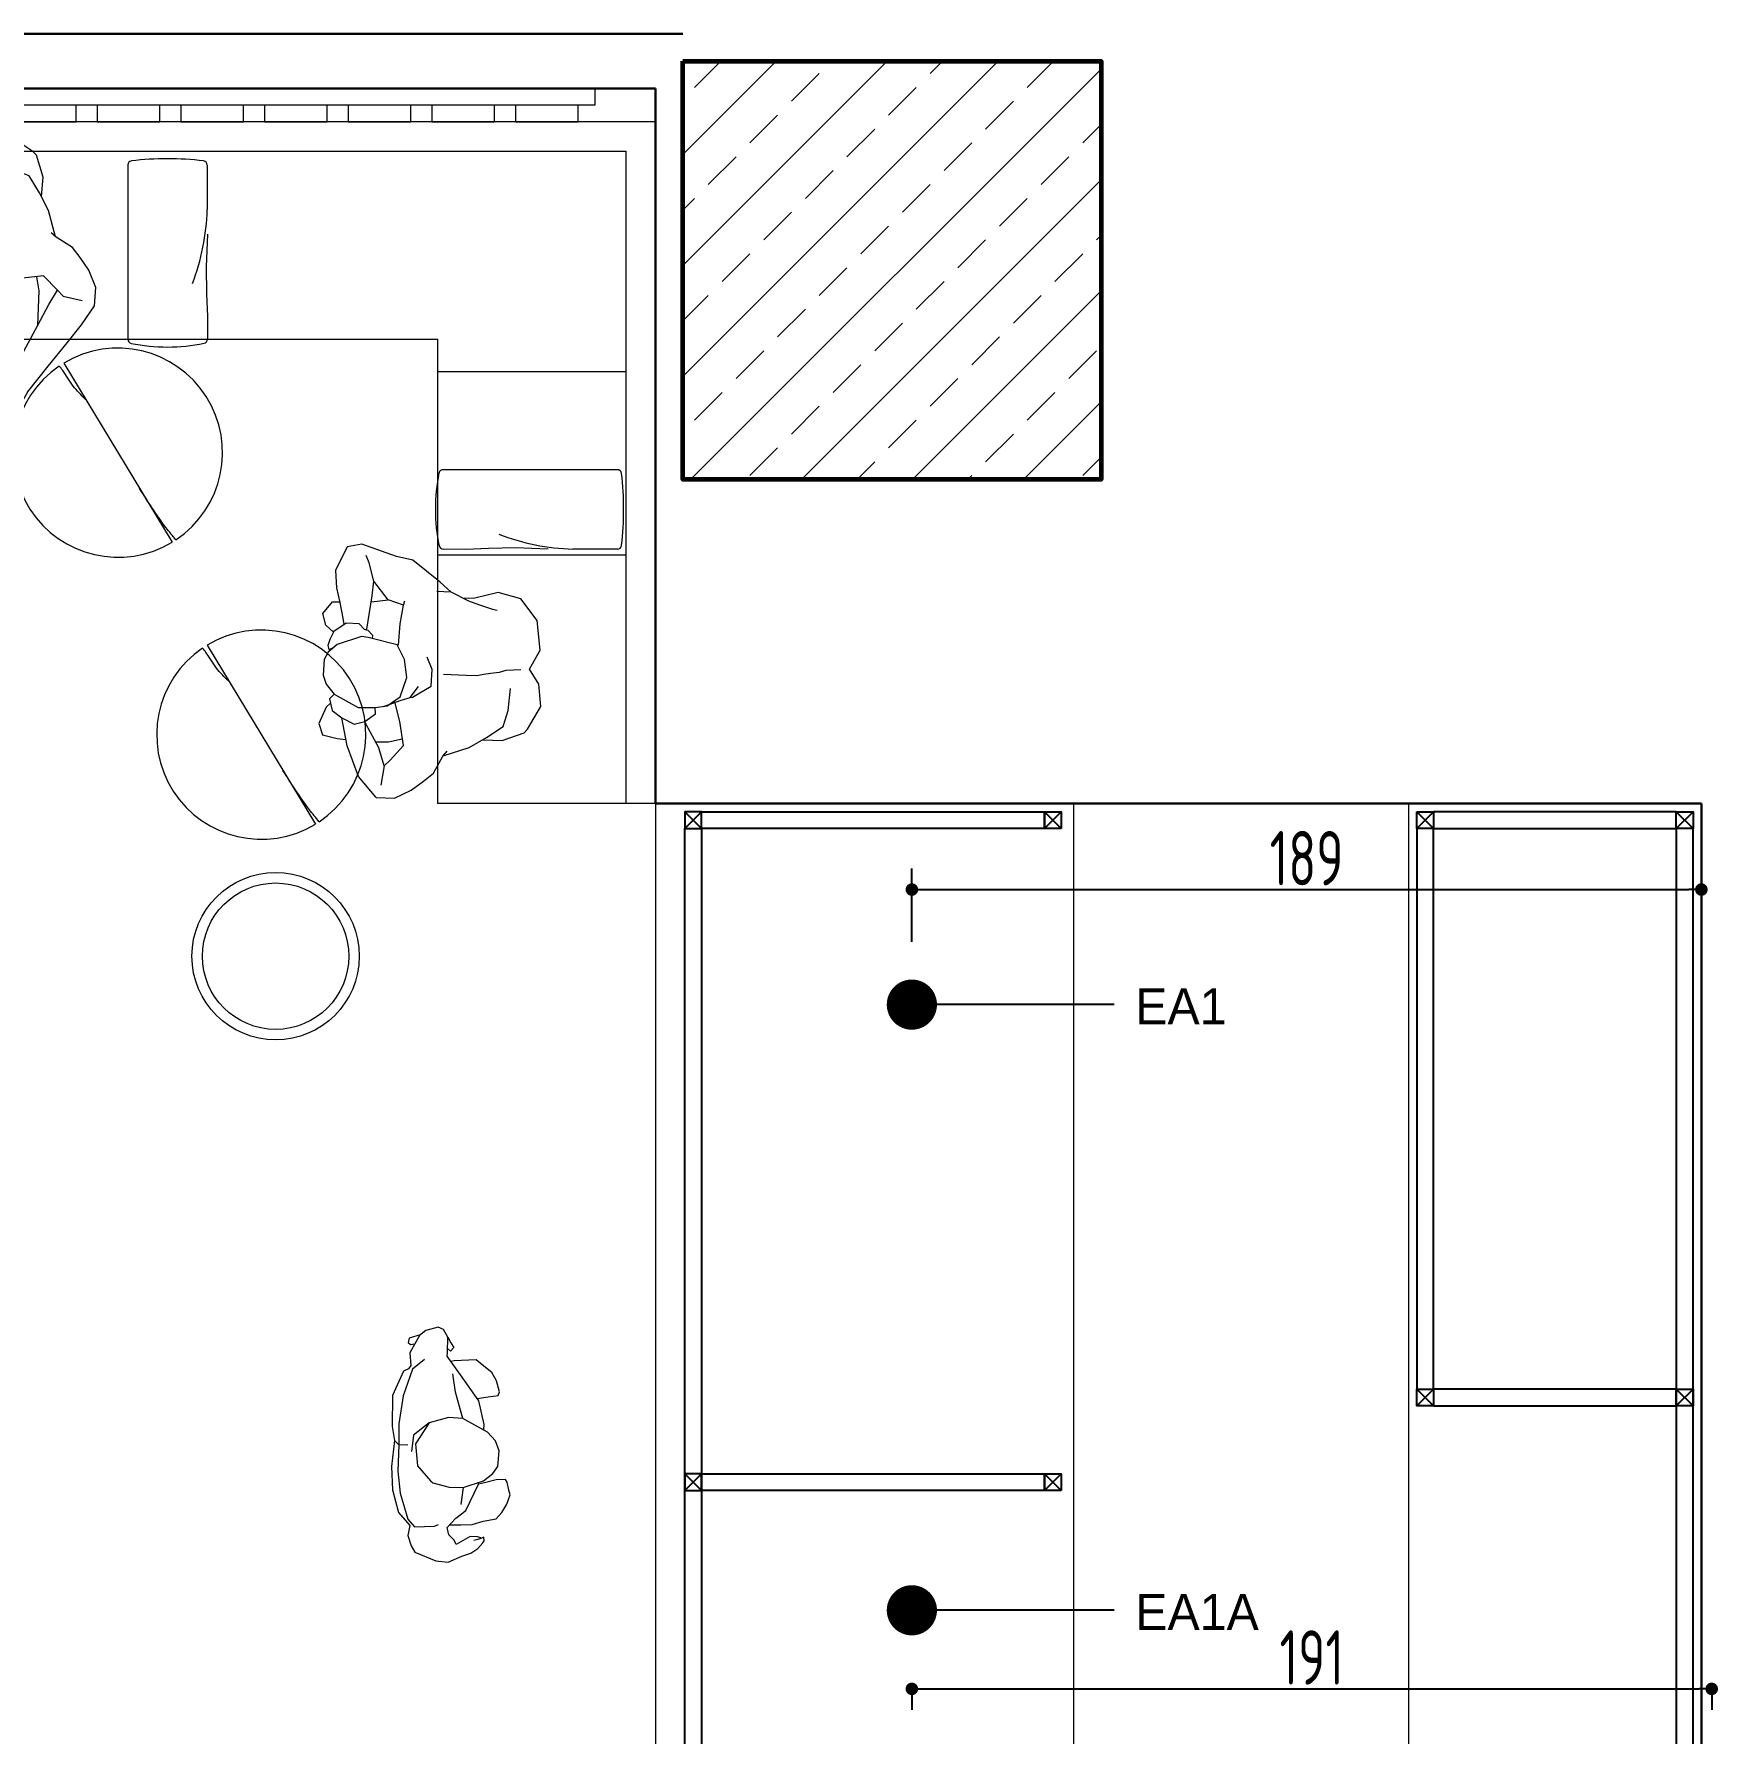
# Model space of a CAD drawing. Header units: millimetres. Extents: x 5429406 to 5440208, y -620941 to -619789.
# Drawn here: x 5439767.9 to 5440170.5, y -620286.6 to -619880.2 of the extents above; entities that cross this region are included whole.
import ezdxf

# ---------------------------------------------------------------- set-up
doc = ezdxf.new("R2010")
doc.units = ezdxf.units.MM
doc.header["$LTSCALE"] = 0.05
doc.header["$PDMODE"] = 3
for name, color, linetype, lineweight in [('A-ALÇIPAN', 30, 'Continuous', 30), ('f_kolon tarama', 252, 'Continuous', 5), ('KOLON', 165, 'Continuous', 60), ('tefriş', 45, 'Continuous', 18)]:
    doc.layers.add(name, color=color, linetype=linetype, lineweight=lineweight)
for name, color, linetype in [('Kıtc-002 Çizgi', 7, 'Continuous'), ('Kıtc-040 Detay', 7, 'Continuous'), ('SIH', 4, 'Continuous'), ('SU', 152, 'Continuous')]:
    doc.layers.add(name, color=color, linetype=linetype)
doc.styles.add('DIM', font='dim', dxfattribs={"width": 0.8})
doc.styles.add('TAKSİM', font='GOTHIC.TTF', dxfattribs={"height": 7})
doc.dimstyles.new('mcv100 OLCU', dxfattribs={"dimtxt": 13, "dimasz": 3, "dimexe": 5, "dimexo": 15, "dimgap": 1, "dimtad": 1, "dimdec": 0, "dimzin": 9, "dimtxsty": 'DIM', "dimblk": 'DOT', "dimcen": 2.5, "dimclrd": 256, "dimclre": 256, "dimclrt": 256, "dimadec": 1, "dimazin": 1, "dimtfac": 1, "dimtdec": 0, "dimtmove": 0, "dimatfit": 3, "dimldrblk": 'DOT', "dimfxl": 1, "dimlwd": -1, "dimlwe": -1, "dimarcsym": 0})

# ---------------------------------------------------------------- blocks, each defined once
blk = doc.blocks.new('A$C7E7D3E18')
at = {"layer": 'SIH', "linetype": 'Continuous', "const_width": 6}
blk.add_lwpolyline([(3, 6, 1), (9, 6, 1)], format="xyb", close=True, dxfattribs=at)
blk = doc.blocks.new('cfcfcfcfc')
for p, q in [((220720.27, -32185.76), (220725.95, -32182.87)), ((220725.95, -32182.87), (220733.39, -32182.48)), ((220733.39, -32182.48), (220736.78, -32182.96)), ((220736.78, -32182.96), (220742.96, -32181.97)), ((220737.82, -32183.94), (220736.78, -32182.96)), ((220742.96, -32181.97), (220748.54, -32182.02)), ((220748.54, -32182.02), (220753.96, -32183.21)), ((220719.01, -32187.54), (220719.73, -32186.97)), ((220719.73, -32186.97), (220720.27, -32185.76)), ((220719.9, -32187.92), (220726.13, -32185.4)), ((220726.13, -32185.4), (220732.82, -32184.14)), ((220732.82, -32184.14), (220737.82, -32183.94)), ((220735.63, -32187.55), (220739.53, -32186.9)), ((220737.82, -32183.94), (220744.06, -32183.48)), ((220738.01, -32186.09), (220737.82, -32183.94)), ((220744.06, -32183.48), (220749.41, -32183.76)), ((220749.41, -32183.76), (220755.68, -32185.37)), ((220753.96, -32183.21), (220757.21, -32185.81)), ((220755.68, -32185.37), (220757.54, -32186.92)), ((220757.21, -32185.81), (220759.54, -32185.27)), ((220757.54, -32186.92), (220757.57, -32191.65)), ((220759.54, -32185.27), (220762.03, -32185.97)), ((220762.03, -32185.97), (220763.6, -32186.72)), ((220763.6, -32186.72), (220765.87, -32191.71)), ((220710.72, -32191.49), (220711.86, -32189.91)), ((220711.76, -32190.05), (220712.42, -32187.41)), ((220711.86, -32189.91), (220715.91, -32187.4)), ((220712.42, -32187.41), (220713.48, -32187.12)), ((220713.48, -32187.12), (220713.95, -32187.65)), ((220713.95, -32187.65), (220713.87, -32188.64)), ((220715.91, -32187.4), (220719.01, -32187.54)), ((220717.66, -32190.89), (220719.9, -32187.92)), ((220732.82, -32191.37), (220735.63, -32187.55)), ((220732.82, -32191.37), (220737.74, -32187.9)), ((220737.74, -32187.9), (220743.03, -32188.23)), ((220743.03, -32188.23), (220746.69, -32191.13)), ((220710.04, -32194.43), (220710.72, -32191.49)), ((220710.72, -32195.72), (220710.04, -32194.43)), ((220731.79, -32196.08), (220732.82, -32191.37)), ((220746.69, -32191.13), (220747.21, -32191.69)), ((220747.21, -32191.69), (220748.4, -32195.57)), ((220758, -32194.72), (220755.84, -32196.85)), ((220757.57, -32191.65), (220757.22, -32192.69)), ((220759.79, -32195.03), (220758, -32194.72)), ((220761.12, -32196.22), (220759.79, -32195.03)), ((220766.29, -32194.64), (220765.03, -32197.92)), ((220765.87, -32191.71), (220766.29, -32194.64)), ((220712.55, -32196.65), (220710.72, -32195.72)), ((220716.24, -32196.41), (220712.55, -32196.65)), ((220712.55, -32196.65), (220713.95, -32197.3)), ((220713.95, -32197.3), (220715.1, -32198.01)), ((220715.1, -32198.01), (220715.89, -32197.13)), ((220715.89, -32197.13), (220715.25, -32196.46)), ((220717.13, -32196.35), (220716.24, -32196.41)), ((220721.71, -32199.36), (220717.13, -32196.35)), ((220718.27, -32203.17), (220718.29, -32197.97)), ((220718.29, -32197.97), (220718.43, -32197.21)), ((220725.8, -32197.99), (220721.34, -32197.51)), ((220732.12, -32199.48), (220725.8, -32197.99)), ((220732.12, -32199.48), (220731.79, -32196.08)), ((220748.63, -32198.89), (220747.18, -32203.81)), ((220748.4, -32195.57), (220748.63, -32198.89)), ((220748.63, -32198.89), (220752.64, -32198.19)), ((220755.84, -32196.85), (220754.1, -32199.32)), ((220757.37, -32195.35), (220757.51, -32198.02)), ((220757.51, -32198.02), (220757.57, -32200.7)), ((220760.41, -32200.14), (220762.16, -32196.71)), ((220762.16, -32196.71), (220761.12, -32196.22)), ((220765.03, -32197.92), (220764.41, -32200.08)), ((220719.53, -32204.62), (220718.27, -32203.17)), ((220728.05, -32203.45), (220721.71, -32199.36)), ((220727.48, -32203.09), (220727.17, -32205.71)), ((220735.6, -32205.2), (220732.12, -32199.48)), ((220747.99, -32202.58), (220747.52, -32202.65)), ((220747.73, -32204.04), (220747.99, -32202.58)), ((220754.1, -32199.32), (220747.99, -32202.58)), ((220757.57, -32200.7), (220756.86, -32203.33)), ((220760.56, -32201.83), (220760.41, -32200.14)), ((220760.79, -32202.66), (220760.56, -32201.83)), ((220760.68, -32203.4), (220760.79, -32203.02)), ((220760.79, -32203.02), (220761.2, -32201.95)), ((220761.2, -32201.95), (220761.39, -32200.94)), ((220762.05, -32203.07), (220761.57, -32203.4)), ((220763.35, -32201.83), (220762.05, -32203.07)), ((220764.41, -32200.08), (220763.35, -32201.83)), ((220721.43, -32206.8), (220719.53, -32204.62)), ((220723.43, -32207.88), (220721.43, -32206.8)), ((220727.17, -32205.71), (220726.94, -32208.16)), ((220733.77, -32204.54), (220728.05, -32203.45)), ((220735.09, -32204.35), (220733.77, -32204.54)), ((220737.75, -32207.08), (220735.6, -32205.2)), ((220740.21, -32207.84), (220737.75, -32207.08)), ((220743.91, -32207.34), (220740.21, -32207.84)), ((220745.57, -32206.15), (220743.91, -32207.34)), ((220747.18, -32203.81), (220745.57, -32206.15)), ((220747.09, -32206.86), (220747.73, -32204.04)), ((220747.11, -32209.07), (220747.09, -32206.86)), ((220756.39, -32206.48), (220754.96, -32207.88)), ((220756.86, -32203.33), (220756.39, -32206.48)), ((220761.57, -32203.4), (220760.68, -32203.4)), ((220726.08, -32208.45), (220723.43, -32207.88)), ((220726.94, -32208.16), (220726.08, -32208.45)), ((220747.74, -32209.48), (220747.11, -32209.07)), ((220749.72, -32209.8), (220747.74, -32209.48)), ((220750.82, -32210.02), (220749.72, -32209.8)), ((220752.98, -32209.19), (220750.82, -32210.02)), ((220754.96, -32207.88), (220752.98, -32209.19))]:
    blk.add_line(p, q)
blk = doc.blocks.new('insanplanoturan2')
for p, q in [((-4.35, 28), (-8.09, 30.21)), ((-1.54, 25.72), (-5.35, 20.45)), ((-3.59, 26.87), (-4.35, 28)), ((1.11, 27.39), (-1.54, 25.72)), ((3.27, 27.84), (1.11, 27.39)), ((7, 27.12), (3.27, 27.84)), ((8.63, 26), (7, 27.12)), ((10.14, 23.59), (8.63, 26)), ((10.17, 25.88), (9.26, 25.73)), ((9.26, 25.73), (9.56, 24.52)), ((11.6, 25.19), (10.17, 25.88)), ((13.37, 24.07), (11.6, 25.19)), ((13.24, 24.16), (15.05, 25.76)), ((15.05, 25.76), (17.91, 26.13)), ((17.91, 26.13), (20.4, 23.48)), ((-5.35, 20.45), (-5.85, 16.43)), ((11.39, 17.65), (10.14, 23.59)), ((14.98, 20.87), (13.37, 24.07)), ((14.48, 17.79), (14.98, 20.87)), ((16.27, 21.48), (14.74, 21.5)), ((14.98, 20.87), (14.98, 20.87)), ((20.07, 21.81), (16.27, 21.48)), ((23.66, 22.17), (20.07, 21.81)), ((20.4, 23.48), (20.2, 21.81)), ((27.76, 21.89), (23.66, 22.17)), ((33.11, 18.44), (27.76, 21.89)), ((-27.28, 18.74), (-27.93, 14.41)), ((-27.28, 18.74), (-27.28, 18.74)), ((-19.98, 15.91), (-24.48, 17.29)), ((-14.03, 17.26), (-14.37, 14.2)), ((-5.85, 16.43), (-5.83, 13.53)), ((10.99, 16.09), (11.39, 17.65)), ((12.59, 15.84), (12.97, 16.66)), ((12.97, 16.66), (14.48, 17.79)), ((33.27, 14.87), (33.11, 18.44)), ((-27.93, 14.41), (-26.55, 10.2)), ((-18.79, 14.34), (-19.98, 15.91)), ((-15.71, 10.73), (-18.79, 14.34)), ((-14.37, 14.2), (-14.05, 10.87)), ((-5.85, 14.49), (-5.54, 12.71)), ((-5.83, 13.53), (-4.08, 10.14)), ((-5.54, 12.71), (-4.92, 10.26)), ((8.41, 9.37), (10.99, 16.09)), ((11.39, 14.95), (10.64, 15.16)), ((11.39, 14.95), (12.59, 15.84)), ((12.94, 16.13), (20.72, 13.88)), ((19.31, 14.28), (19.29, 10.2)), ((19.29, 10.2), (24.16, 13.11)), ((20.72, 13.88), (24.16, 13.11)), ((24.16, 13.11), (28.65, 13.7)), ((28.65, 13.7), (30.45, 14.23)), ((29.4, 7.03), (33.27, 14.87)), ((-26.55, 10.2), (-24.71, 6.99)), ((-15.71, 10.73), (-9.91, 10.95)), ((-9.91, 10.95), (-5.08, 11.6)), ((-4.92, 10.26), (-4.51, 7.82)), ((-4.08, 10.14), (0.35, 8.04)), ((4.73, 8.08), (8.41, 9.37)), ((8.28, 9.05), (13.28, 8.1)), ((17.61, 6.77), (19.29, 10.2)), ((-24.71, 6.99), (-23.11, 4.46)), ((-23.11, 4.46), (-19.37, 1.75)), ((-4.51, 7.82), (-2.1, 5.49)), ((-4.51, 7.82), (-4.46, 7.27)), ((-4.46, 7.27), (-2.36, 2.53)), ((0.35, 8.04), (4.73, 8.08)), ((13.28, 8.1), (17.61, 6.77)), ((17.61, 6.77), (18.58, 6.35)), ((28.03, 3.22), (29.4, 7.03)), ((-19.37, 1.75), (-18.3, 0.57)), ((-19.26, 1.62), (-18.03, -4.75)), ((-2.36, 2.53), (1.56, 1.75)), ((1.56, 1.75), (4.62, 2.65)), ((22.01, -2.61), (28.03, 3.22)), ((0.13, -0.8), (-0.81, -6.09)), ((20, -1.56), (19.46, -4.88)), ((19.46, -4.88), (22.01, -2.61)), ((-18.03, -4.75), (-16.17, -9.13)), ((-0.81, -6.09), (-1.17, -8.58)), ((19.46, -4.88), (16.82, -8.79)), ((17.24, -10.34), (17.46, -7.85)), ((-16.62, -8.22), (-17.35, -12.82)), ((-16.17, -9.13), (-14.03, -13.42)), ((-1.17, -8.58), (-1.05, -10.85)), ((-1.05, -10.85), (-1.05, -12.66)), ((15.63, -11.06), (14.16, -14.24)), ((16.82, -8.79), (15.63, -11.06)), ((17.93, -16.07), (17.24, -10.34)), ((-17.35, -12.82), (-16.11, -18.21)), ((-14.03, -13.42), (-10.4, -15.06)), ((-10.4, -15.06), (-5.21, -16.27)), ((-1.05, -12.66), (-1.01, -14.11)), ((-1.01, -14.11), (-0.73, -15.8)), ((-0.73, -15.8), (-0.99, -19.23)), ((14.16, -14.24), (13.76, -15.31)), ((15.74, -21.26), (17.93, -16.07)), ((-16.11, -18.21), (-15.32, -19.11)), ((-15.32, -19.11), (-10.35, -22.99)), ((-10.35, -22.99), (-5, -23.15)), ((-5, -23.15), (-1.15, -21.36)), ((-1.15, -21.36), (3.07, -24.4)), ((10.13, -24.5), (15.74, -21.26)), ((3.07, -24.4), (10.13, -24.5))]:
    blk.add_line(p, q)
for points in [[(-8.09, 30.21), (-10.88, 29.66), (-12.15, 26.27), (-12.64, 24.24)], [(-27.28, 18.74), (-21.76, 22.31), (-14.13, 24.15), (-7.35, 24.57)], [(-1.54, 25.72), (-2.54, 26.97), (-5.37, 26.69), (-7.35, 24.57), (-9.19, 21.89), (-8.9, 19.21), (-7.35, 16.52), (-5.85, 16.43)], [(-19.98, 15.91), (-15.55, 16.66), (-9.47, 19.07), (-8.9, 19.21)]]:
    blk.add_lwpolyline(points)
blk = doc.blocks.new('xccxc')
at = {"rotation": 180}
blk.add_blockref('insanplanoturan2', (220488.91, -31825.14), dxfattribs=at)
blk = doc.blocks.new('dada')
for p, q in [((219973.43, -31806.86), (219967.82, -31810.1)), ((219980.49, -31806.97), (219973.43, -31806.86)), ((219984.71, -31810.01), (219980.49, -31806.97)), ((219988.56, -31808.22), (219984.71, -31810.01)), ((219993.91, -31808.37), (219988.56, -31808.22)), ((219998.88, -31812.26), (219993.91, -31808.37)), ((219967.82, -31810.1), (219965.63, -31815.29)), ((219984.28, -31815.56), (219984.55, -31812.14)), ((219999.67, -31813.16), (219998.88, -31812.26)), ((219965.63, -31815.29), (219966.32, -31821.02)), ((219967.93, -31820.3), (219969.4, -31817.13)), ((219969.4, -31817.13), (219969.8, -31816.05)), ((219984.57, -31817.26), (219984.28, -31815.56)), ((219993.96, -31816.3), (219988.77, -31815.1)), ((219997.59, -31817.95), (219993.96, -31816.3)), ((220000.91, -31818.54), (219999.67, -31813.16)), ((219966.32, -31821.02), (219966.1, -31823.52)), ((219966.74, -31822.57), (219967.93, -31820.3)), ((219984.6, -31818.7), (219984.57, -31817.26)), ((219984.6, -31820.52), (219984.6, -31818.7)), ((219984.72, -31822.78), (219984.6, -31820.52)), ((219999.73, -31822.23), (219997.59, -31817.95)), ((220000.18, -31823.15), (220000.91, -31818.54)), ((219964.1, -31826.49), (219966.74, -31822.57)), ((219983.43, -31830.57), (219984.36, -31825.28)), ((219984.36, -31825.28), (219984.72, -31822.78)), ((220001.59, -31826.62), (219999.73, -31822.23)), ((219961.55, -31828.75), (219955.53, -31834.58)), ((219964.1, -31826.49), (219961.55, -31828.75)), ((219963.56, -31829.8), (219964.1, -31826.49)), ((220002.81, -31832.98), (220001.59, -31826.62)), ((219981.99, -31833.12), (219978.94, -31834.02)), ((219985.92, -31833.89), (219981.99, -31833.12)), ((220002.93, -31833.11), (220001.86, -31831.93)), ((220006.66, -31835.82), (220002.93, -31833.11)), ((219955.53, -31834.58), (219954.16, -31838.39)), ((219988.07, -31839.19), (219985.66, -31836.85)), ((219988.02, -31838.63), (219985.92, -31833.89)), ((220008.27, -31838.35), (220006.66, -31835.82)), ((219954.16, -31838.39), (219950.29, -31846.24)), ((219965.95, -31838.14), (219964.26, -31841.56)), ((219965.95, -31838.14), (219964.98, -31837.71)), ((219970.28, -31839.47), (219965.95, -31838.14)), ((219975.28, -31840.42), (219970.28, -31839.47)), ((219975.15, -31840.74), (219972.56, -31847.46)), ((219978.82, -31839.44), (219975.15, -31840.74)), ((219983.21, -31839.4), (219978.82, -31839.44)), ((219987.64, -31841.51), (219983.21, -31839.4)), ((219989.39, -31844.89), (219987.64, -31841.51)), ((219988.07, -31839.19), (219988.02, -31838.63)), ((219988.47, -31841.63), (219988.07, -31839.19)), ((220010.11, -31841.56), (220008.27, -31838.35)), ((219954.91, -31845.07), (219953.11, -31845.59)), ((219959.4, -31844.48), (219954.91, -31845.07)), ((219964.26, -31841.56), (219959.4, -31844.48)), ((219962.84, -31845.25), (219959.4, -31844.48)), ((219970.62, -31847.5), (219962.84, -31845.25)), ((219964.25, -31845.64), (219964.26, -31841.56)), ((219989.1, -31844.08), (219988.47, -31841.63)), ((219993.46, -31842.32), (219988.64, -31842.96)), ((219989.4, -31845.86), (219989.1, -31844.08)), ((219989.4, -31847.79), (219989.39, -31844.89)), ((219999.27, -31842.1), (219993.46, -31842.32)), ((219997.01, -31853.72), (219997.93, -31845.57)), ((219997.93, -31845.57), (219997.61, -31842.23)), ((219999.27, -31842.1), (220002.34, -31845.71)), ((220011.49, -31845.77), (220010.11, -31841.56)), ((219950.29, -31846.24), (219950.45, -31849.81)), ((219969.08, -31849.16), (219968.58, -31852.23)), ((219970.59, -31848.03), (219969.08, -31849.16)), ((219970.97, -31847.21), (219970.59, -31848.03)), ((219972.17, -31846.32), (219970.97, -31847.21)), ((219972.17, -31846.32), (219972.92, -31846.53)), ((219972.56, -31847.46), (219972.17, -31849.01)), ((219972.17, -31849.01), (219973.41, -31854.95)), ((219988.91, -31851.81), (219989.4, -31847.79)), ((219997.01, -31853.72), (219999.97, -31848.98)), ((219999.97, -31848.98), (220002.34, -31845.71)), ((220002.34, -31845.71), (220003.54, -31847.27)), ((220003.54, -31847.27), (220008.04, -31848.65)), ((220010.84, -31850.1), (220011.49, -31845.77)), ((219950.45, -31849.81), (219955.8, -31853.26)), ((219955.8, -31853.26), (219959.9, -31853.53)), ((219959.9, -31853.53), (219963.48, -31853.17)), ((219963.15, -31854.85), (219963.36, -31853.18)), ((219963.48, -31853.17), (219967.29, -31852.84)), ((219967.29, -31852.84), (219968.82, -31852.87)), ((219968.58, -31852.23), (219970.19, -31855.43)), ((219968.58, -31852.23), (219968.58, -31852.23)), ((219985.09, -31857.09), (219988.91, -31851.81)), ((219993.17, -31859.66), (219997.01, -31853.72)), ((220007.38, -31854.47), (220010.84, -31850.1)), ((220010.84, -31850.1), (220010.84, -31850.1)), ((219965.64, -31857.49), (219963.15, -31854.85)), ((219968.51, -31857.12), (219965.64, -31857.49)), ((219970.32, -31855.52), (219968.51, -31857.12)), ((219970.19, -31855.43), (219971.96, -31856.56)), ((219971.96, -31856.56), (219973.39, -31857.25)), ((219973.39, -31857.25), (219974.3, -31857.1)), ((219973.41, -31854.95), (219974.93, -31857.36)), ((219974.3, -31857.1), (219974, -31855.88)), ((219974.93, -31857.36), (219976.56, -31858.48)), ((219982.44, -31858.76), (219985.09, -31857.09)), ((219985.8, -31856.21), (219987.9, -31859.37)), ((220003.67, -31858.47), (220007.38, -31854.47)), ((219976.56, -31858.48), (219980.28, -31859.2)), ((219980.28, -31859.2), (219982.44, -31858.76)), ((219987.9, -31859.37), (219991.64, -31861.58)), ((219988.57, -31865.91), (219991.64, -31861.58)), ((219991.64, -31861.58), (219993.17, -31859.66)), ((219998.72, -31863.72), (220003.67, -31858.47)), ((219986.8, -31865.87), (219984.86, -31866.77)), ((219988.57, -31865.91), (219986.8, -31865.87)), ((219993.34, -31869.51), (219998.72, -31863.72)), ((219981.05, -31869.82), (219980.08, -31870.45)), ((219983.16, -31868.07), (219981.05, -31869.82)), ((219984.86, -31866.77), (219983.16, -31868.07)), ((219993.34, -31869.51), (219991.22, -31872.75)), ((219980.08, -31870.45), (219978.82, -31871.79)), ((219978.82, -31871.79), (219978.86, -31872.05)), ((219978.86, -31872.05), (219979.15, -31872.17)), ((219979.15, -31872.17), (219981.22, -31871.84)), ((219979.15, -31874.38), (219980.27, -31873.42)), ((219980.27, -31873.42), (219981.5, -31872.16)), ((219981.22, -31871.84), (219982.18, -31871.28)), ((219981.5, -31872.16), (219982.18, -31871.28)), ((219982.18, -31871.28), (219982.73, -31870.18)), ((219991.22, -31872.75), (219987.88, -31875.86)), ((219976.27, -31878.1), (219976.66, -31876.87)), ((219976.41, -31878.38), (219976.27, -31878.1)), ((219976.48, -31879.78), (219978.12, -31877.92)), ((219976.66, -31876.87), (219977.52, -31876.06)), ((219977.86, -31877.77), (219976.79, -31878.46)), ((219977.52, -31876.06), (219978.45, -31875.03)), ((219978.67, -31877.01), (219977.86, -31877.77)), ((219978.12, -31877.92), (219979.05, -31877.16)), ((219978.45, -31875.03), (219979.15, -31874.38)), ((219980.13, -31875.83), (219978.67, -31877.01)), ((219979.05, -31877.16), (219980.26, -31876.22)), ((219981.04, -31877.69), (219979.16, -31879.29)), ((219982.07, -31874.36), (219980.13, -31875.83)), ((219980.26, -31876.22), (219981.28, -31875.32)), ((219982.21, -31876.84), (219981.04, -31877.69)), ((219983.47, -31877.43), (219981.25, -31878.56)), ((219981.28, -31875.32), (219982.23, -31874.56)), ((219982.23, -31874.56), (219982.07, -31874.36)), ((219982.21, -31876.84), (219983.86, -31875.88)), ((219982.23, -31874.56), (219983.86, -31875.88)), ((219985.17, -31876.82), (219983.47, -31877.43)), ((219983.86, -31875.88), (219986.68, -31877.05)), ((219986.68, -31877.05), (219984.29, -31878.28)), ((219985.98, -31876.82), (219985.17, -31876.82)), ((219987.88, -31875.86), (219986.68, -31877.05)), ((219976.79, -31878.46), (219976.41, -31878.38)), ((219976.62, -31880.37), (219976.48, -31879.78)), ((219976.88, -31880.62), (219976.62, -31880.37)), ((219979.16, -31879.29), (219976.88, -31880.62)), ((219981.25, -31878.56), (219979.16, -31879.29)), ((219979.44, -31879.52), (219979.16, -31879.29)), ((219981.03, -31879.23), (219979.44, -31879.52)), ((219984.29, -31878.28), (219981.03, -31879.23))]:
    blk.add_line(p, q)
blk = doc.blocks.new('asdffadsf')
at = {"layer": 'tefriş'}
blk.add_line((5433363.58, -614780.78), (5433389.49, -614823.54), dxfattribs=at)
for start, end in [(303.621, 121.2122), (124.1202, 301.2122)]:
    blk.add_arc((5433376.54, -614802.16), 25, start, end, dxfattribs=at)
blk.add_open_spline([(5433368.81, -614789.41), (5433367.75, -614788.4), (5433365.61, -614786.34), (5433364, -614783.32), (5433362.79, -614781.8), (5433362.51, -614781.47)], degree=3, knots=[0, 0, 0, 0, 4.350659, 8.849507, 10.159994, 10.159994, 10.159994, 10.159994], dxfattribs=at)
blk.add_spline([(5433390.38, -614822.98), (5433388.05, -614820.1), (5433381.72, -614810.72)], degree=3, dxfattribs=at)
blk = doc.blocks.new('A$C14D17327')
at = {"layer": 'Kıtc-002 Çizgi', "color": 1, "elevation": 0}
blk.add_lwpolyline([(0, 4), (4, 4), (4, 0), (0, 0)], close=True, dxfattribs=at)
for points in [[(0, 4), (4, 0)], [(0, 0), (4, 4)]]:
    blk.add_lwpolyline(points, dxfattribs=at)
blk = doc.blocks.new('_DOT')
at = {"color": 0, "linetype": 'ByBlock'}
blk.add_line((-0.5, 0), (-1, 0), dxfattribs=at)
at = {"linetype": 'ByBlock', "const_width": 0.5}
blk.add_lwpolyline([(-0.25, 0, 1), (0.25, 0, 1)], format="xyb", close=True, dxfattribs=at)
blk = doc.blocks.new('*D259')
at = {"transparency": 16777216}
for p, q in [((5439977.77, -620097.23), (5439977.77, -620079.72)), ((5440166.49, -620079.16), (5440166.49, -620089.72)), ((5439980.77, -620084.72), (5440163.49, -620084.72))]:
    blk.add_line(p, q, dxfattribs=at)
at = {"layer": 'Defpoints', "color": 0, "transparency": 16777216}
for p in [(5440166.49, -620064.16, -245.25), (5440166.49, -620084.72), (5439977.77, -620112.23)]:
    blk.add_point(p, dxfattribs=at)
at = {"transparency": 16777216, "xscale": 3, "yscale": 3, "zscale": 3, "rotation": 180}
blk.add_blockref('_DOT', (5439977.77, -620084.72), dxfattribs=at)
at = {"transparency": 16777216, "xscale": 3, "yscale": 3, "zscale": 3}
blk.add_blockref('_DOT', (5440166.49, -620084.72), dxfattribs=at)
at = {"transparency": 16777216, "insert": (5440072.13, -620077.22), "char_height": 13, "attachment_point": 5, "style": 'DIM'}
blk.add_mtext('189', dxfattribs=at)
blk = doc.blocks.new('*D263')
at = {"transparency": 16777216}
for p, q in [((5439977.77, -620275.04), (5439977.77, -620280.83)), ((5439980.77, -620275.83), (5440165.96, -620275.83)), ((5440168.96, -620275.04), (5440168.96, -620280.83))]:
    blk.add_line(p, q, dxfattribs=at)
at = {"layer": 'Defpoints', "color": 0, "transparency": 16777216}
for p in [(5439977.77, -620260.04), (5440168.96, -620260.04), (5440168.96, -620275.83)]:
    blk.add_point(p, dxfattribs=at)
at = {"transparency": 16777216, "xscale": 3, "yscale": 3, "zscale": 3, "rotation": 180}
blk.add_blockref('_DOT', (5439977.77, -620275.83), dxfattribs=at)
at = {"transparency": 16777216, "xscale": 3, "yscale": 3, "zscale": 3}
blk.add_blockref('_DOT', (5440168.96, -620275.83), dxfattribs=at)
at = {"transparency": 16777216, "insert": (5440073.37, -620268.33), "char_height": 13, "attachment_point": 5, "style": 'DIM'}
blk.add_mtext('191', dxfattribs=at)

msp = doc.modelspace()

# ---------------------------------------------------------------- hatches: boundary and pattern name
at = {"layer": 'f_kolon tarama', "transparency": 33554541}
h = msp.add_hatch(dxfattribs=at)
h.set_pattern_fill('ANSI33', color=256, scale=75, style=0)
h.set_pattern_definition([(45, (5349537.643, -733761.454), (-13.2582521, 13.2582521), []), (45, (5349550.901, -733761.454), (-13.2582521, 13.2582521), [9.375, -4.6875])])
h.paths.add_polyline_path([(5439922.99, -619886.66), (5440022.99, -619886.66), (5440022.99, -619986.66), (5439922.99, -619986.66)])

# ---------------------------------------------------------------- linework, layer by layer
at = {"layer": 'A-ALÇIPAN', "transparency": 33554541}
for p, q in [((5439922.99, -619880.16, -245.25), (5439026.49, -619880.16, -245.25)), ((5439237.99, -619893.16, -245.25), (5439916.49, -619893.16, -245.25)), ((5439916.49, -619893.16, -245.25), (5439916.49, -620064.16, -245.25)), ((5439916.49, -620064.16, -245.25), (5440166.49, -620064.16, -245.25)), ((5440166.49, -620064.16, -245.25), (5440166.49, -620580.16, -245.25))]:
    msp.add_line(p, q, dxfattribs=at)
at = {"layer": 'KOLON', "transparency": 33554541, "elevation": -245.25}
msp.add_lwpolyline([(5439922.99, -619886.66), (5440022.99, -619886.66), (5440022.99, -619986.66), (5439922.99, -619986.66)], close=True, dxfattribs=at)
at = {"layer": 'Kıtc-002 Çizgi', "color": 1, "elevation": -245.25}
for points in [[(5439927.49, -620066.16), (5440009.49, -620066.16), (5440009.49, -620070.16), (5439927.49, -620070.16)], [(5440160.49, -620066.16), (5440102.49, -620066.16), (5440102.49, -620070.16), (5440160.49, -620070.16)], [(5439927.49, -620599.16), (5439923.49, -620599.16), (5439923.49, -620070.16), (5439927.49, -620070.16)], [(5440102.49, -620070.16), (5440098.49, -620070.16), (5440098.49, -620204.16), (5440102.49, -620204.16)], [(5440160.49, -620597.16), (5440164.49, -620597.16), (5440164.49, -620070.16), (5440160.49, -620070.16)], [(5440160.49, -620204.16), (5440102.49, -620204.16), (5440102.49, -620208.16), (5440160.49, -620208.16)]]:
    msp.add_lwpolyline(points, close=True, dxfattribs=at)
at = {"layer": 'Kıtc-002 Çizgi', "color": 1}
msp.add_lwpolyline([(5439927.49, -620224.41), (5440009.49, -620224.41), (5440009.49, -620228.41), (5439927.49, -620228.41)], close=True, dxfattribs=at)
at = {"layer": 'SU'}
for p, q in [((5440026.11, -620112.23), (5439977.77, -620112.23)), ((5440026.11, -620257.04), (5439977.77, -620257.04))]:
    msp.add_line(p, q, dxfattribs=at)
at = {"layer": 'tefriş', "linetype": 'ByBlock', "transparency": 33554541}
for p, q in [((5439916.49, -619901.16, -245.25), (5439237.99, -619901.16, -245.25)), ((5439609.24, -619908.16, -245.25), (5439909.49, -619908.16, -245.25)), ((5439909.49, -620064.16, -245.25), (5439909.49, -619908.16, -245.25)), ((5439790.37, -619911.28, -245.25), (5439790.37, -619953.16, -245.25)), ((5439809.34, -619911.51, -245.25), (5439809.34, -619922.15, -245.25)), ((5439809.37, -619928.06, -245.25), (5439809.06, -619935.84, -245.25)), ((5439809.06, -619935.84, -245.25), (5439809.19, -619942.27, -245.25)), ((5439809.19, -619942.27, -245.25), (5439809.43, -619947.68, -245.25)), ((5439809.43, -619947.68, -245.25), (5439809.37, -619953.12, -245.25)), ((5439654.24, -619953.16, -245.25), (5439864.49, -619953.16, -245.25)), ((5439864.49, -620064.16, -245.25), (5439864.49, -619953.16, -245.25)), ((5439864.49, -619960.89, -245.25), (5439909.49, -619960.89, -245.25)), ((5439907.59, -619984.35), (5439865.71, -619984.35)), ((5439871.19, -620003.42), (5439865.75, -620003.35)), ((5439876.6, -620003.18), (5439871.19, -620003.42)), ((5439883.04, -620003.04), (5439876.6, -620003.18)), ((5439890.81, -620003.35), (5439883.04, -620003.04)), ((5439907.37, -620003.33), (5439896.72, -620003.33)), ((5439864.49, -620004.66, -245.25), (5439909.49, -620004.66, -245.25)), ((5439916.49, -620064.16, -245.25), (5439864.49, -620064.16, -245.25))]:
    msp.add_line(p, q, dxfattribs=at)
at = {"layer": 'tefriş', "transparency": 33554541}
for p, q in [((5439762.99, -619901.16, -245.25), (5439777.99, -619901.16, -245.25)), ((5439782.99, -619901.16, -245.25), (5439797.99, -619901.16, -245.25)), ((5439802.99, -619901.16, -245.25), (5439817.99, -619901.16, -245.25)), ((5439822.99, -619901.16, -245.25), (5439837.99, -619901.16, -245.25)), ((5439842.99, -619901.16, -245.25), (5439857.99, -619901.16, -245.25)), ((5439862.99, -619901.16, -245.25), (5439877.99, -619901.16, -245.25)), ((5439882.99, -619901.16, -245.25), (5439897.99, -619901.16, -245.25)), ((5439916.49, -620064.16, -245.25), (5439916.49, -620605.16, -245.25)), ((5440016.49, -620605.16, -245.25), (5440016.49, -620064.16, -245.25)), ((5440096.49, -620064.16, -245.25), (5440096.49, -620603.16, -245.25))]:
    msp.add_line(p, q, dxfattribs=at)
at = {"layer": 'tefriş', "transparency": 33554541, "elevation": -245.25}
for points in [[(5439237.99, -619893.16), (5439901.99, -619893.16), (5439901.99, -619897.16), (5439237.99, -619897.16)], [(5439762.99, -619901.16), (5439777.99, -619901.16), (5439777.99, -619897.16), (5439762.99, -619897.16)], [(5439782.99, -619901.16), (5439797.99, -619901.16), (5439797.99, -619897.16), (5439782.99, -619897.16)], [(5439802.99, -619901.16), (5439817.99, -619901.16), (5439817.99, -619897.16), (5439802.99, -619897.16)], [(5439822.99, -619901.16), (5439837.99, -619901.16), (5439837.99, -619897.16), (5439822.99, -619897.16)], [(5439842.99, -619901.16), (5439857.99, -619901.16), (5439857.99, -619897.16), (5439842.99, -619897.16)], [(5439862.99, -619901.16), (5439877.99, -619901.16), (5439877.99, -619897.16), (5439862.99, -619897.16)], [(5439882.99, -619901.16), (5439897.99, -619901.16), (5439897.99, -619897.16), (5439882.99, -619897.16)]]:
    msp.add_lwpolyline(points, close=True, dxfattribs=at)
at = {"layer": 'tefriş', "linetype": 'ByBlock', "transparency": 33554541}
for radius in [20, 17.5]:
    msp.add_circle((5439825.68, -620100.65), radius, dxfattribs=at)
for centre, radius, start, end in [((5439799.84, -619983.58, -245.25), 73.58, 83.2742, 96.7258), ((5439791.34, -619911.51, -245.25), 1, 96.7258, 180), ((5439808.34, -619911.51, -245.25), 1, 0, 83.2742), ((5439755.95, -619920.59, -245.25), 53.42, 338.8688, 358.3207), ((5439791.37, -619953.16, -245.25), 1, 180, 255.1847), ((5439799.77, -619911.81, -245.25), 43.2, 258.4457, 281.7625), ((5439808.37, -619953.12, -245.25), 1, 281.6332, 0), ((5439907.06, -619993.75), 43.2, 168.4457, 191.7625), ((5439865.71, -619985.35), 1, 90, 165.1847), ((5439907.37, -619985.33), 1, 6.7258, 90), ((5439835.29, -619993.83), 73.58, 353.2742, 6.7258), ((5439865.75, -620002.35), 1, 191.6332, 270), ((5439898.29, -619949.93), 53.42, 248.8688, 268.3207), ((5439907.37, -620002.33), 1, 270, 353.2742)]:
    msp.add_arc(centre, radius, start, end, dxfattribs=at)

# ---------------------------------------------------------------- block references
at = {"rotation": 270}
for p in [(5439971.77, -620106.23), (5439971.77, -620251.04)]:
    msp.add_blockref('A$C7E7D3E18', p, dxfattribs=at)
at = {"layer": 'Kıtc-040 Detay', "xscale": -1, "rotation": 180}
for p in [(5439923.49, -620066.16, -245.25), (5439923.49, -620224.41, 0)]:
    msp.add_blockref('A$C14D17327', p, dxfattribs=at)
at = {"layer": 'Kıtc-040 Detay', "rotation": 180}
for p in [(5440013.49, -620066.16, -245.25), (5440013.49, -620224.41, 0)]:
    msp.add_blockref('A$C14D17327', p, dxfattribs=at)
at = {"layer": 'Kıtc-040 Detay'}
for p in [(5440098.49, -620070.16, -245.25), (5440160.49, -620070.16, -245.25), (5440098.49, -620208.16, -245.25), (5440160.49, -620208.16, -245.25)]:
    msp.add_blockref('A$C14D17327', p, dxfattribs=at)
at = {"layer": 'tefriş', "linetype": 'ByBlock', "transparency": 33554541}
for name, p, rotation in [('dada', (5218014.08, -604517.06, -245.25), 4.257695987429049), ('xccxc', (5445127.12, -397321.69, -245.25), 276.8597992275222)]:
    msp.add_blockref(name, p, dxfattribs=dict(at, rotation=rotation))
for p in [(6411.46, -5178.11), (6445.71, -5245.52)]:
    msp.add_blockref('asdffadsf', p, dxfattribs=at)
at = {"layer": 'tefriş', "transparency": 33554541, "xscale": -1, "rotation": 92.26039458430989}
msp.add_blockref('cfcfcfcfc', (5398990.1, -400920.79), dxfattribs=at)

# ---------------------------------------------------------------- texts
at = {"layer": 'SU', "style": 'TAKSİM'}
for s, p in [('EA1', (5440031.16, -620116.95)), ('EA1A', (5440031.16, -620261.76))]:
    msp.add_text(s, height=8.64, dxfattribs=at).set_placement(p)

# ---------------------------------------------------------------- dimensions: what is measured, and where the dimension line sits
for base, p1, p2, picture, middle in [((5440166.49, -620084.72), (5439977.77, -620112.23), (5440166.49, -620064.16, -245.25), '*D259', (5440072.13, -620077.22)), ((5440168.96, -620275.83), (5439977.77, -620260.04), (5440168.96, -620260.04), '*D263', (5440073.37, -620268.33))]:
    dim = msp.add_linear_dim(base=base, p1=p1, p2=p2, dimstyle='mcv100 OLCU')
    dim.commit()
    dim.dimension.update_dxf_attribs({"geometry": picture, "text_midpoint": middle})

doc.saveas('drawing.dxf')
